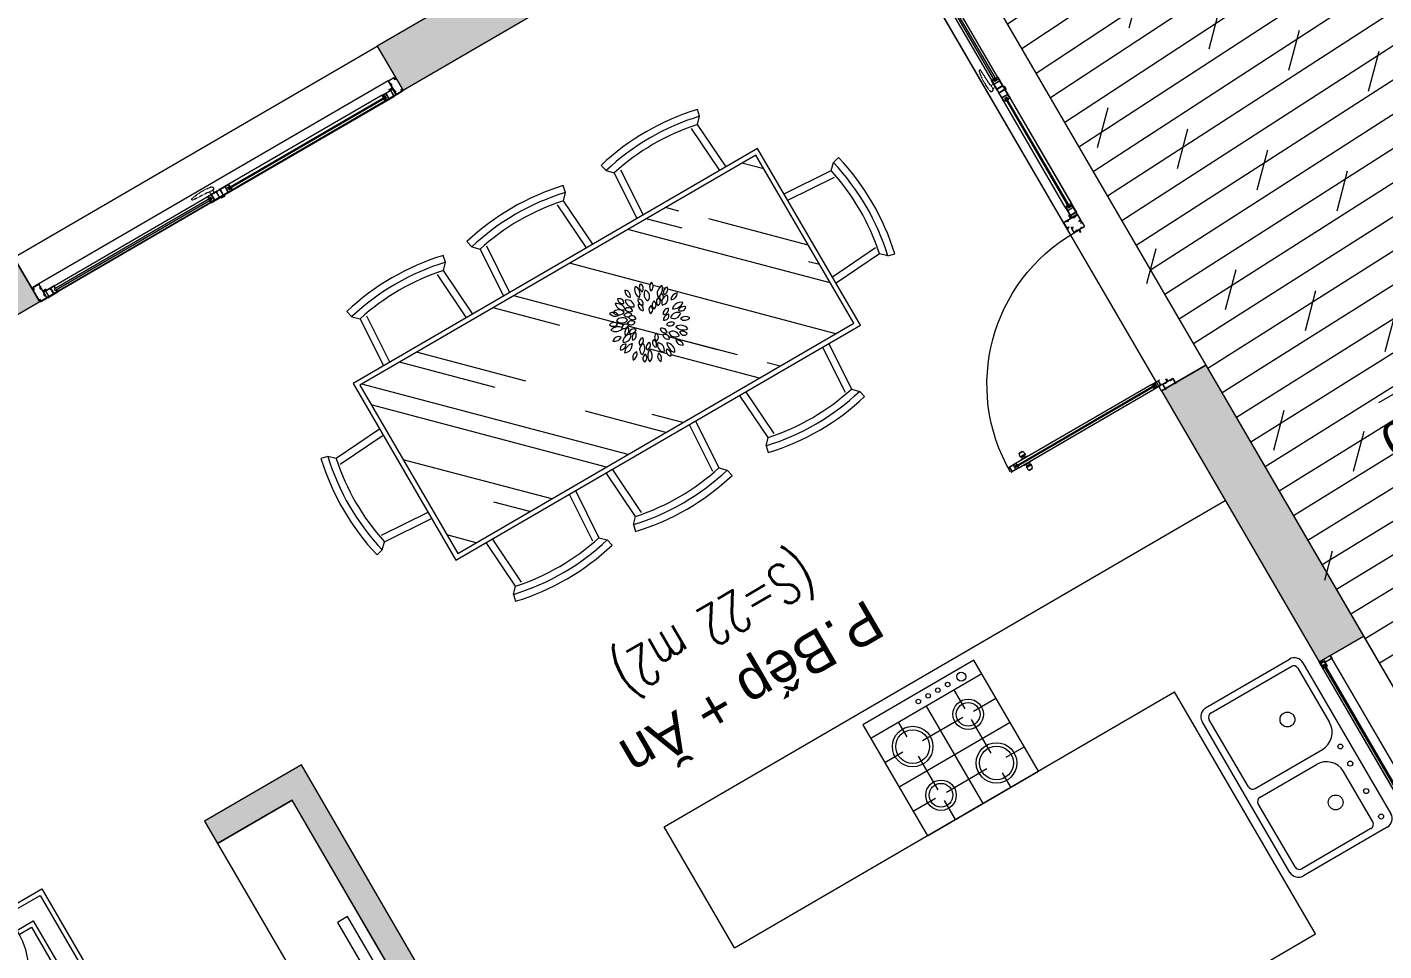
# Model space of a CAD drawing. Header units: millimetres. Extents: x 403824132 to 733479728, y 1974822364 to 2151530530.
# Drawn here: x 568631838 to 568637656, y 2063066270 to 2063070234 of the extents above; entities that cross this region are included whole.
import ezdxf
from ezdxf.enums import TextEntityAlignment as Align

# ---------------------------------------------------------------- set-up
doc = ezdxf.new("R2010")
doc.units = ezdxf.units.MM
doc.linetypes.add('HIDDEN', pattern=[0.75, 0.5, -0.25])
for name, color, linetype, lineweight in [('A-HATCH', 251, 'Continuous', 5), ('A-KY HIEU', 34, 'Continuous', 20), ('A-TEXT', 7, 'Continuous', 18), ('E- THAY', 9, 'Continuous', 20), ('E- Tuong', 4, 'Continuous', 13), ('E-NoiThat', 32, 'Continuous', 9), ('i_Hatch', 250, 'Continuous', 13), ('i_ThietBi', 32, 'Continuous', 13), ('LD-CUA', 146, 'Continuous', 13), ('LD-THAY', 9, 'Continuous', 13)]:
    doc.layers.add(name, color=color, linetype=linetype, lineweight=lineweight)
doc.styles.add('A1-arial', font='arial.ttf')
doc.styles.add('AA - Arial - Regular', font='arial.ttf', dxfattribs={"height": 250})
doc.styles.add('Dim roman', font='romans.shx', dxfattribs={"width": 0.7})

# ---------------------------------------------------------------- blocks, each defined once
blk = doc.blocks.new('cotxaytho')
at = {"layer": 'A-KY HIEU'}
h = blk.add_hatch(color=256, dxfattribs=at)
h.paths.add_polyline_path([(200, 188), (0, 188), (0, 0)])
h.paths.add_polyline_path([(0, 188), (-200, 188), (0, 0)])
for p, q in [((0, 312), (0, 0)), ((0, 312), (1100, 312)), ((-200, 188), (0, 0)), ((-200, 188), (200, 188)), ((0, 0), (200, 188)), ((-200, 0), (200, 0))]:
    blk.add_line(p, q, dxfattribs=at)
at = {"color": 6, "style": 'A1-arial'}
blk.add_attdef('-0.050', (35, 402), '', height=250, dxfattribs=at)
blk = doc.blocks.new('A$C67F81534')
at = {"color": 2, "linetype": 'Continuous'}
for p, q in [((505, 2254.3), (498, 2284.3)), ((968.5, 2254.3), (975.6, 2284.3)), ((505, 2254.3), (530.4, 2228.3)), ((530.4, 2228.3), (515.4, 2003.6)), ((943.2, 2228.3), (968.5, 2254.3)), ((958.2, 2003.6), (943.2, 2228.3)), ((308.3, 2003.6), (308.3, 0)), ((1183.8, 2003.6), (308.3, 2003.6)), ((1183.8, 0), (1183.8, 2003.6)), ((57.7, 1864.1), (27.6, 1871.1)), ((57.7, 1864.1), (83.7, 1838.7)), ((1434.4, 1864.1), (1408.5, 1838.7)), ((1434.4, 1864.1), (1464.5, 1871.1)), ((83.7, 1838.7), (308.3, 1853.7)), ((1408.5, 1838.7), (1183.8, 1853.7)), ((57.7, 1400.6), (27.6, 1393.5)), ((83.7, 1425.9), (57.7, 1400.6)), ((308.3, 1410.9), (83.7, 1425.9)), ((1183.8, 1410.9), (1408.5, 1425.9)), ((1408.5, 1425.9), (1434.4, 1400.6)), ((1434.4, 1400.6), (1464.5, 1393.5)), ((57.7, 1269.6), (27.6, 1276.6)), ((57.7, 1269.6), (83.7, 1244.3)), ((83.7, 1244.3), (308.3, 1259.2)), ((1408.5, 1244.3), (1183.8, 1259.2)), ((1434.4, 1269.6), (1408.5, 1244.3)), ((1434.4, 1269.6), (1464.5, 1276.6)), ((83.7, 831.4), (57.7, 806.1)), ((308.3, 816.4), (83.7, 831.4)), ((1183.8, 816.4), (1408.5, 831.4)), ((1408.5, 831.4), (1434.4, 806.1)), ((57.7, 806.1), (27.6, 799)), ((1434.4, 806.1), (1464.5, 799)), ((64.2, 608.8), (34.2, 615.8)), ((64.2, 608.8), (90.2, 583.5)), ((90.2, 583.5), (308.3, 598)), ((1401.9, 583.5), (1183.8, 598)), ((1427.9, 608.8), (1401.9, 583.5)), ((1427.9, 608.8), (1458, 615.8)), ((64.2, 145.3), (34.2, 138.2)), ((90.2, 170.6), (64.2, 145.3)), ((308.3, 156.1), (90.2, 170.6)), ((1183.8, 156.1), (1401.9, 170.6)), ((1401.9, 170.6), (1427.9, 145.3)), ((1427.9, 145.3), (1458, 138.2)), ((308.3, 0), (1183.8, 0)), ((530.4, -224.6), (515.4, 0)), ((958.2, 0), (943.2, -224.6)), ((505, -250.6), (530.4, -224.6)), ((943.2, -224.6), (968.5, -250.6)), ((505, -250.6), (498, -280.7)), ((968.5, -250.6), (975.6, -280.7))]:
    blk.add_line(p, q, dxfattribs=at)
at = {"color": 8, "linetype": 'Continuous'}
for p, q in [((561.2, 2226.2), (546.4, 2003.6)), ((328.9, 1983), (328.9, 20.6)), ((1163.2, 1983), (328.9, 1983)), ((1163.2, 20.6), (1163.2, 1983)), ((85.8, 1807.9), (308.3, 1822.7)), ((1406.4, 1807.9), (1183.8, 1822.7)), ((308.3, 1441.9), (85.8, 1456.7)), ((85.8, 1213.4), (308.3, 1228.3)), ((1406.4, 1213.4), (1183.8, 1228.3)), ((308.3, 847.4), (85.8, 862.2)), ((328.9, 20.6), (1163.2, 20.6)), ((561.2, -222.6), (546.4, 0))]:
    blk.add_line(p, q, dxfattribs=at)
at = {"color": 8}
for p, q in [((927.2, 2003.6), (912.4, 2226.2)), ((328.9, 1245.9), (1066.1, 1983)), ((328.9, 1890.8), (421.2, 1983)), ((328.9, 1517.4), (794.6, 1983)), ((328.9, 1138.4), (1163.2, 1972.7)), ((863.9, 1486.7), (1163.2, 1786)), ((328.9, 1624.9), (442.4, 1738.4)), ((821.5, 1359.4), (1163.2, 1701.2)), ((1183.8, 1441.9), (1406.4, 1456.7)), ((954.4, 1113.3), (1163.2, 1322.2)), ((818.5, 875.6), (1163.2, 1220.3)), ((818.5, 875.6), (1163.2, 1220.3)), ((328.9, 951.7), (581, 1203.8)), ((328.9, 866.9), (425.5, 963.4)), ((911.5, 691.4), (1163.2, 943.1)), ((618.3, 777.2), (671.5, 830.5)), ((716.9, 774), (805, 862.1)), ((716.9, 774), (805, 862.1)), ((1183.8, 847.4), (1406.4, 862.2)), ((328.9, 487.9), (605.3, 764.3)), ((695.7, 752.8), (714.3, 771.4)), ((695.7, 752.8), (714.3, 771.4)), ((462.2, 519.3), (676.9, 734)), ((524.5, 581.6), (676.9, 734)), ((529.2, 20.6), (1163.2, 654.6)), ((864.5, 644.4), (872.2, 652.1)), ((880.2, 660.1), (901.6, 681.5)), ((328.9, 108.8), (855.8, 635.7)), ((92.3, 552.6), (308.3, 567)), ((1050.6, 451.5), (1163.2, 564.1)), ((1399.9, 552.6), (1183.8, 567)), ((1121.3, 426), (1163.2, 468)), ((328.9, 386), (368.9, 426)), ((715.9, 20.6), (1027.9, 332.7)), ((308.3, 187), (92.3, 201.4)), ((1183.8, 187), (1399.9, 201.4)), ((1094.9, 20.6), (1163.2, 89)), ((619.7, 20.6), (654.6, 55.5)), ((927.2, 0), (912.4, -222.6))]:
    blk.add_line(p, q, dxfattribs=at)
at = {"color": 2, "linetype": 'Continuous'}
for centre, radius, start, end in [((736.8, 1266.1), 1045.8, 76.80048, 103.19952), ((736.8, 1266.1), 984, 77.89045, 102.10955), ((1045.8, 1632.3), 1045.8, 166.80048, 193.19952), ((1045.8, 1632.3), 1014.9, 166.80048, 193.19952), ((446.3, 1632.3), 1045.8, 346.80048, 13.19952), ((1045.8, 1632.3), 984, 167.89045, 192.10955), ((446.3, 1632.3), 984, 347.89045, 12.10955), ((1045.8, 1037.8), 1045.8, 166.80048, 193.19952), ((1045.8, 1037.8), 1014.9, 166.80048, 193.19952), ((1045.8, 1037.8), 984, 167.89045, 192.10955), ((446.3, 1037.8), 984, 347.89045, 12.10955), ((446.3, 1037.8), 1045.8, 346.80048, 13.19952), ((1052.4, 377), 1045.8, 166.80048, 193.19952), ((1052.4, 377), 1014.9, 166.80048, 193.19952), ((1052.4, 377), 984, 167.89045, 192.10955), ((439.8, 377), 984, 347.89045, 12.10955), ((439.8, 377), 1014.9, 346.80048, 13.19952), ((439.8, 377), 1045.8, 346.80048, 13.19952), ((736.8, 737.5), 984, 257.89045, 282.10955), ((736.8, 737.5), 1045.8, 256.80048, 283.19952)]:
    blk.add_arc(centre, radius, start, end, dxfattribs=at)
at = {"color": 8, "linetype": 'Continuous'}
for centre, start, end in [((736.8, 1266.1), 76.80048, 103.19952), ((446.3, 1632.3), 346.80048, 13.19952), ((446.3, 1037.8), 346.80048, 13.19952), ((736.8, 737.5), 256.80048, 283.19952)]:
    blk.add_arc(centre, 1014.9, start, end, dxfattribs=at)
at = {"color": 8}
for centre, radius, start, end in [((747, 917.8), 37.6, 156.03847, 244.43592), ((688.2, 896.2), 44.3, 343.98657, 56.48783), ((753.3, 929.5), 23.7, 148.79078, 240.76243), ((726.3, 922.4), 20.5, 318.64093, 70.91228), ((804.4, 929.1), 30.9, 137.03102, 215.07005), ((762.9, 932), 26.2, 308.1934, 43.90767), ((843.8, 900.6), 37.6, 116.03847, 204.43592), ((784.9, 921.8), 44.3, 303.98657, 16.48783), ((642.9, 859), 20.5, 358.64093, 110.91228), ((659, 881.8), 23.7, 188.79078, 280.76243), ((664.8, 889.8), 26.2, 348.1934, 83.90767), ((698.5, 914.3), 30.9, 177.03102, 255.07005), ((678.3, 844.7), 29.1, 358.57828, 107.9127), ((701.4, 875.7), 32.2, 185.83303, 280.65795), ((764.9, 871.1), 23.2, 171.2967, 266.12163), ((743.2, 853.7), 20.9, 344.04195, 93.37638), ((781.8, 897.6), 32.2, 145.83303, 240.65795), ((744.3, 888.8), 29.1, 318.57828, 67.9127), ((791.2, 856.4), 23.2, 131.2967, 226.12163), ((763.4, 857), 20.9, 304.04195, 53.37638), ((799.1, 887.8), 23.2, 171.2967, 266.12163), ((777.4, 870.4), 20.9, 344.04195, 93.37638), ((825.4, 873.1), 23.2, 131.2967, 226.12163), ((797.6, 873.7), 20.9, 304.04195, 53.37638), ((857.6, 862.7), 32.2, 105.83303, 200.65795), ((823.1, 880.1), 29.1, 278.57828, 27.9127), ((856.2, 905.5), 23.7, 108.79078, 200.76243), ((831, 917.4), 20.5, 278.64093, 30.91228), ((894.6, 858.1), 32.2, 105.83303, 200.65795), ((865.2, 901.2), 26.2, 268.1934, 3.90767), ((895.1, 872.4), 30.9, 97.03102, 175.07005), ((860.1, 875.5), 29.1, 278.57828, 27.9127), ((616.8, 794.5), 26.2, 28.1934, 123.90767), ((626.8, 834.8), 30.9, 217.03102, 295.07005), ((630.6, 814.3), 44.3, 23.98657, 96.48783), ((661.7, 868.7), 37.6, 196.03847, 284.43592), ((698.6, 839.8), 23.2, 171.2967, 266.12163), ((676.9, 822.4), 20.9, 344.04195, 93.37638), ((731.2, 855.6), 23.2, 171.2967, 266.12163), ((709.5, 838.3), 20.9, 344.04195, 93.37638), ((821.8, 838.4), 20.9, 104.04195, 213.37638), ((795.9, 848.5), 23.2, 291.2967, 26.12163), ((837.7, 818.4), 23.2, 91.2967, 186.12163), ((816.8, 836.8), 20.9, 264.04195, 13.37638), ((858.8, 833.8), 20.9, 104.04195, 213.37638), ((832.9, 843.9), 23.2, 291.2967, 26.12163), ((874.7, 813.8), 23.2, 91.2967, 186.12163), ((853.8, 832.1), 20.9, 264.04195, 13.37638), ((893.2, 787.3), 32.2, 65.83303, 160.65795), ((877.9, 822.8), 29.1, 238.57828, 347.9127), ((907, 825.2), 37.6, 76.03847, 164.43592), ((875.5, 879.3), 44.3, 263.98657, 336.48783), ((919.6, 821), 23.7, 68.79078, 160.76243), ((907.9, 846.3), 20.5, 238.64093, 350.91228), ((619.8, 756.8), 20.5, 38.64093, 150.91228), ((617.5, 784.6), 23.7, 228.79078, 320.76243), ((639.1, 714.7), 44.3, 63.98657, 136.48783), ((656.1, 768.6), 29.1, 38.57828, 147.9127), ((653.9, 807.2), 32.2, 225.83303, 320.65795), ((680.2, 789.2), 20.9, 24.04195, 133.37638), ((685.7, 816.5), 23.2, 211.2967, 306.12163), ((694.6, 767.9), 23.2, 11.2967, 106.12163), ((709, 791.6), 20.9, 184.04195, 293.37638), ((848.8, 759.4), 23.2, 51.2967, 146.12163), ((844.6, 786.9), 20.9, 224.04195, 333.37638), ((869.3, 748.7), 23.2, 51.2967, 146.12163), ((865.1, 776.2), 20.9, 224.04195, 333.37638), ((906.9, 726.8), 37.6, 36.03847, 124.43592), ((917.5, 788.5), 44.3, 223.98657, 296.48783), ((928.1, 770.6), 30.9, 57.03102, 135.07005), ((923.7, 811.9), 26.2, 228.1934, 323.90767), ((627.9, 776.3), 37.6, 236.03847, 324.43592), ((641.3, 690.6), 26.2, 68.1934, 163.90767), ((623, 727.9), 30.9, 257.03102, 335.07005), ((688, 696), 29.1, 78.57828, 187.9127), ((661.5, 724.1), 32.2, 265.83303, 0.65795), ((689.3, 732.8), 20.9, 64.04195, 173.37638), ((676, 757.2), 23.2, 251.2967, 346.12163), ((717.8, 729), 20.9, 64.04195, 173.37638), ((704.4, 753.4), 23.2, 251.2967, 346.12163), ((732.6, 695.5), 20.9, 104.04195, 213.37638), ((706.7, 705.6), 23.2, 291.2967, 26.12163), ((766.5, 705.8), 20.9, 144.04195, 253.37638), ((740.2, 696.9), 23.2, 331.2967, 66.12163), ((789.7, 694.7), 20.9, 144.04195, 253.37638), ((763.3, 685.8), 23.2, 331.2967, 66.12163), ((808.9, 729.3), 23.2, 11.2967, 106.12163), ((823.3, 753), 20.9, 184.04195, 293.37638), ((819.5, 707.1), 23.2, 11.2967, 106.12163), ((833.9, 730.8), 20.9, 184.04195, 293.37638), ((822, 684.9), 23.2, 11.2967, 106.12163), ((836.4, 708.7), 20.9, 184.04195, 293.37638), ((872, 706.7), 32.2, 25.83303, 120.65795), ((883.1, 743.7), 29.1, 198.57828, 307.9127), ((888, 671.4), 30.9, 17.03102, 95.07005), ((911.2, 705.9), 26.2, 188.1934, 283.90767), ((913.9, 715.5), 23.7, 28.79078, 120.76243), ((921.2, 742.4), 20.5, 198.64093, 310.91228), ((667.9, 663.6), 20.5, 78.64093, 190.91228), ((648.2, 683.5), 23.7, 268.79078, 0.76243), ((709.7, 643.7), 44.3, 103.98657, 176.48783), ((661.5, 683.8), 37.6, 276.03847, 4.43592), ((726.8, 626.7), 26.2, 108.1934, 203.90767), ((688.8, 643.6), 30.9, 297.03102, 15.07005), ((759.1, 660.9), 29.1, 118.57828, 227.9127), ((720.8, 665.4), 32.2, 305.83303, 40.65795), ((764.5, 623.2), 20.5, 118.64093, 230.91228), ((736.7, 625.7), 23.7, 308.79078, 40.76243), ((809.3, 634.8), 44.3, 143.98657, 216.48783), ((746.7, 634.5), 37.6, 316.03847, 44.43592), ((836.2, 679.7), 29.1, 158.57828, 267.9127), ((833.4, 632.7), 26.2, 148.1934, 243.90767), ((803.9, 658.6), 32.2, 345.83303, 80.65795), ((793.4, 621.2), 30.9, 337.03102, 55.07005), ((832.6, 662.7), 23.2, 11.2967, 106.12163), ((847, 686.5), 20.9, 184.04195, 293.37638), ((864.6, 654.3), 20.5, 158.64093, 270.91228), ((841.6, 638.3), 23.7, 348.79078, 80.76243), ((891.4, 692), 44.3, 183.98657, 256.48783), ((843.6, 651.5), 37.6, 356.03847, 84.43592)]:
    blk.add_arc(centre, radius, start, end, dxfattribs=at)
blk = doc.blocks.new('A$C395E768C')
at = {"layer": 'i_ThietBi'}
for p, q in [((-125, -65.8), (-125, 0)), ((0, -438.6), (0, 0)), ((125, -85.5), (125, 0)), ((-168.9, -109.6), (-250, -109.6)), ((-125, -304.8), (-125, -153.5)), ((100.9, -109.6), (-81.1, -109.6)), ((125, -285.1), (125, -133.8)), ((149.1, -109.6), (250, -109.6)), ((-250, -219.3), (250, -219.3)), ((-149.1, -328.9), (-250, -328.9)), ((-125, -353.1), (-125, -438.6)), ((-100.9, -328.9), (81.1, -328.9)), ((168.9, -328.9), (250, -328.9)), ((125, -372.8), (125, -438.6)), ((-250, -438.6), (250, -438.6))]:
    blk.add_line(p, q, dxfattribs=at)
blk.add_lwpolyline([(250, -500), (250, 0), (-250, 0), (-250, -500)], close=True, dxfattribs=at)
for centre, radius in [((-125, -109.6), 78.9), ((-125, -109.6), 65.8), ((125, -109.6), 59.2), ((125, -109.6), 46.1), ((125, -328.9), 78.9), ((125, -328.9), 65.8), ((-125, -328.9), 59.2), ((-125, -328.9), 46.1), ((-175.4, -469.3), 17.5), ((-114, -469.3), 8.77), ((-70.2, -469.3), 8.77), ((-26.3, -469.3), 8.77), ((17.5, -469.3), 8.77)]:
    blk.add_circle(centre, radius, dxfattribs=at)
blk = doc.blocks.new('DOUBLE-SINK1000')
for p, q in [((-449.2, 0), (449.2, 0)), ((-500, -549.2), (-500, -50.8)), ((-463.4875, -538.0875), (-463.4875, -61.9125)), ((-438.0875, -36.5125), (-115.0375, -36.5125)), ((500, -50.8), (500, -549.2)), ((-13.4375, -538.0875), (-13.4375, -138.1125)), ((438.0875, -101.6), (138.9625, -101.6)), ((463.4875, -127), (463.4875, -538.0875)), ((37.3625, -538.0875), (37.3625, -203.2)), ((449.2, -600), (-449.2, -600)), ((-38.8375, -563.4875), (-438.0875, -563.4875)), ((438.0875, -563.4875), (62.7625, -563.4875))]:
    blk.add_line(p, q)
at = {"color": 44}
for centre, radius in [((19.9, -50.8), 12.7), ((121.5, -50.8), 12.7), ((284.9, -50.8), 12.7), ((436.5, -50.8), 12.7), ((-236.875, -215.9), 38.1), ((256.325, -215.9), 38.1)]:
    blk.add_circle(centre, radius, dxfattribs=at)
for centre, radius, start, end in [((-449.2, -50.8), 50.8, 90, 180), ((449.2, -50.8), 50.8, 0, 90), ((-438.0875, -61.9125), 25.4, 90, 180), ((-115.0375, -138.1125), 101.6, 0, 90), ((138.9625, -203.2), 101.6, 90, 180), ((438.0875, -127), 25.4, 0, 90), ((-449.2, -549.2), 50.8, 180, 270), ((-438.0875, -538.0875), 25.4, 180, 270), ((-38.8375, -538.0875), 25.4, 270, 0), ((62.7625, -538.0875), 25.4, 180, 270), ((438.0875, -538.0875), 25.4, 270, 0), ((449.2, -549.2), 50.8, 270, 0)]:
    blk.add_arc(centre, radius, start, end)
blk = doc.blocks.new('kkkk')
h = blk.add_hatch(color=250)
edge = h.paths.add_edge_path()
edge.add_line((333058.8, 105336.6), (333060.3, 105336.6))
edge.add_line((333060.3, 105336.6), (333060.3, 105341.6))
edge.add_line((333060.3, 105341.6), (333061.8, 105341.6))
edge.add_line((333061.8, 105341.6), (333061.8, 105371.6))
edge.add_line((333061.8, 105371.6), (333027.5, 105371.6))
edge.add_line((333027.5, 105371.6), (333027.5, 105386.6))
edge.add_line((333027.5, 105386.6), (333022.2, 105386.6))
edge.add_line((333022.2, 105386.6), (333022.2, 105383.6))
edge.add_line((333022.2, 105383.6), (333023.7, 105383.6))
edge.add_line((333023.7, 105383.6), (333023.7, 105385.1))
edge.add_line((333023.7, 105385.1), (333026, 105385.1))
edge.add_line((333026, 105385.1), (333026, 105378.1))
edge.add_line((333026, 105378.1), (333023.7, 105378.1))
edge.add_line((333023.7, 105378.1), (333023.7, 105379.6))
edge.add_line((333023.7, 105379.6), (333022.2, 105379.6))
edge.add_line((333022.2, 105379.6), (333022.2, 105376.6))
edge.add_line((333022.2, 105376.6), (333026, 105376.6))
edge.add_line((333026, 105376.6), (333026, 105371.6))
edge.add_line((333026, 105371.6), (332991.8, 105371.6))
edge.add_line((332991.8, 105371.6), (332991.8, 105341.6))
edge.add_line((332991.8, 105341.6), (332993.3, 105341.6))
edge.add_line((332993.3, 105341.6), (332993.3, 105336.6))
edge.add_line((332993.3, 105336.6), (332994.8, 105336.6))
edge.add_line((332994.8, 105336.6), (332994.8, 105341.6))
edge.add_line((332994.8, 105341.6), (333002.3, 105341.6))
edge.add_line((333002.3, 105341.6), (333002.3, 105343.1))
edge.add_line((333002.3, 105343.1), (332993.3, 105343.1))
edge.add_line((332993.3, 105343.1), (332993.3, 105370.1))
edge.add_line((332993.3, 105370.1), (333006.9, 105370.1))
edge.add_arc((333010, 105367.6), 3.97, 141.52264, 210)
edge.add_line((333006.6, 105365.7), (333007.9, 105366.4))
edge.add_arc((333010, 105367.6), 2.47, -390, -150, ccw=False)
edge.add_line((333012.1, 105366.4), (333013.4, 105365.7))
edge.add_arc((333010, 105367.6), 3.97, -30, 38.47736)
edge.add_line((333013.1, 105370.1), (333040.4, 105370.1))
edge.add_arc((333043.5, 105367.6), 3.97, 141.52264, 210)
edge.add_line((333040.1, 105365.7), (333041.4, 105366.4))
edge.add_arc((333043.5, 105367.6), 2.47, -390, -150, ccw=False)
edge.add_line((333045.6, 105366.4), (333046.9, 105365.7))
edge.add_arc((333043.5, 105367.6), 3.97, -30, 38.47736)
edge.add_line((333046.6, 105370.1), (333060.3, 105370.1))
edge.add_line((333060.3, 105370.1), (333060.3, 105343.1))
edge.add_line((333060.3, 105343.1), (333051.3, 105343.1))
edge.add_line((333051.3, 105343.1), (333051.3, 105341.6))
edge.add_line((333051.3, 105341.6), (333058.8, 105341.6))
edge.add_line((333058.8, 105341.6), (333058.8, 105336.6))
blk.add_lwpolyline([(333026, 105378.1), (333026, 105385.1), (333023.7, 105385.1), (333023.7, 105383.6), (333022.2, 105383.6), (333022.2, 105386.6), (333027.5, 105386.6), (333027.5, 105371.6), (333061.8, 105371.6), (333061.8, 105341.6), (333060.3, 105341.6), (333060.3, 105336.6), (333058.8, 105336.6), (333058.8, 105341.6), (333051.3, 105341.6), (333051.3, 105343.1), (333060.3, 105343.1), (333060.3, 105370.1), (333046.6, 105370.1, -0.30801), (333046.9, 105365.7), (333045.6, 105366.4, 1.732051), (333041.4, 105366.4), (333040.1, 105365.7, -0.30801), (333040.4, 105370.1), (333013.1, 105370.1, -0.30801), (333013.4, 105365.7), (333012.1, 105366.4, 1.732051), (333007.9, 105366.4), (333006.6, 105365.7, -0.30801), (333006.9, 105370.1), (332993.3, 105370.1), (332993.3, 105343.1), (333002.3, 105343.1), (333002.3, 105341.6), (332994.8, 105341.6), (332994.8, 105336.6), (332993.3, 105336.6), (332993.3, 105341.6), (332991.8, 105341.6), (332991.8, 105371.6), (333026, 105371.6), (333026, 105376.6), (333022.2, 105376.6), (333022.2, 105379.6), (333023.7, 105379.6), (333023.7, 105378.1)], format="xyb", close=True)
blk = doc.blocks.new('ccccc')
h = blk.add_hatch(color=250)
h.paths.add_polyline_path([(333034.3, 105325.3), (333084.3, 105325.3), (333084.3, 105326.8), (333077.7, 105326.8), (333077.7, 105353.8), (333084.3, 105353.8), (333084.3, 105355.3), (333034.3, 105355.3), (333034.3, 105346.7), (333035.8, 105346.7), (333035.8, 105353.8), (333052.1, 105353.8), (333052.1, 105326.8), (333035.8, 105326.8), (333035.8, 105333.9), (333034.3, 105333.9)])
h.paths.add_polyline_path([(333053.6, 105326.8), (333053.6, 105353.8), (333076.2, 105353.8), (333076.2, 105326.8)], flags=16)
for p, q in [((333034.3, 105346.7), (333035.8, 105346.7)), ((333052.1, 105353.8), (333052.1, 105326.8)), ((333053.6, 105353.8), (333053.6, 105326.8)), ((333076.2, 105353.8), (333076.2, 105326.8)), ((333077.7, 105353.8), (333077.7, 105326.8)), ((333084.3, 105355.3), (333084.3, 105353.8)), ((333034.3, 105333.9), (333035.8, 105333.9)), ((333084.3, 105326.8), (333084.3, 105325.3))]:
    blk.add_line(p, q)
for points in [[(333084.3, 105355.3), (333034.3, 105355.3), (333034.3, 105346.7)], [(333052.1, 105353.8), (333035.8, 105353.8), (333035.8, 105346.7)], [(333076.2, 105353.8), (333053.6, 105353.8)], [(333084.3, 105353.8), (333077.7, 105353.8)], [(333034.3, 105333.9), (333034.3, 105325.3), (333084.3, 105325.3)], [(333035.8, 105333.9), (333035.8, 105326.8), (333052.1, 105326.8)], [(333053.6, 105326.8), (333076.2, 105326.8)], [(333077.7, 105326.8), (333084.3, 105326.8)]]:
    blk.add_lwpolyline(points)
blk = doc.blocks.new('dasdsd')
at = {"linetype": 'HIDDEN', "ltscale": 0.05}
for p, q in [((-9.6, -15.9), (-9.6, 0)), ((9.6, 0), (-9.6, 0)), ((9.6, -15.9), (9.6, 0)), ((-16.3, -18.9), (-107.9, -23.1)), ((-10.5, -16.1), (-15.5, -18.7)), ((9.6, -15.9), (-9.6, -15.9))]:
    blk.add_line(p, q, dxfattribs=at)
for centre, radius, start, end in [((-106.3, -28.1), 5.22, 108.24331, 251.75669), ((-41, 286.6), 326.6, 258.17519, 278.89962), ((-16.3, -17), 1.95, 270, 297.19267), ((-9.6, -17.9), 1.95, 90, 117.19267), ((9.6, -26), 10.1, 270, 90)]:
    blk.add_arc(centre, radius, start, end, dxfattribs=at)
blk = doc.blocks.new('fffsf')
h = blk.add_hatch(color=250)
h.paths.add_polyline_path([(333183.8, 105395.8), (333133.8, 105395.8), (333133.8, 105394.3), (333140.5, 105394.3), (333140.5, 105367.3), (333133.8, 105367.3), (333133.8, 105364.3), (333118.8, 105364.3), (333118.8, 105361.3), (333135.3, 105361.3), (333135.3, 105365.8), (333183.8, 105365.8), (333183.8, 105374.4), (333182.3, 105374.4), (333182.3, 105367.3), (333166, 105367.3), (333166, 105394.3), (333182.3, 105394.3), (333182.3, 105387.2), (333183.8, 105387.2)])
h.paths.add_polyline_path([(333164.5, 105394.3), (333164.5, 105367.3), (333142, 105367.3), (333142, 105394.3)], flags=16)
for p, q in [((333133.8, 105395.8), (333133.8, 105394.3)), ((333140.5, 105394.3), (333140.5, 105367.3)), ((333142, 105394.3), (333142, 105367.3)), ((333164.5, 105394.3), (333164.5, 105367.3)), ((333166, 105394.3), (333166, 105367.3)), ((333183.8, 105387.2), (333182.3, 105387.2)), ((333183.8, 105374.4), (333182.3, 105374.4))]:
    blk.add_line(p, q)
for points in [[(333183.8, 105374.4), (333183.8, 105365.8), (333135.3, 105365.8), (333135.3, 105361.3), (333118.8, 105361.3)], [(333133.8, 105367.3), (333133.8, 105364.3), (333118.8, 105364.3), (333118.8, 105361.3)], [(333133.8, 105395.8), (333183.8, 105395.8), (333183.8, 105387.2)], [(333133.8, 105394.3), (333140.5, 105394.3)], [(333140.5, 105367.3), (333133.8, 105367.3)], [(333142, 105394.3), (333164.5, 105394.3)], [(333164.5, 105367.3), (333142, 105367.3)], [(333166, 105394.3), (333182.3, 105394.3), (333182.3, 105387.2)], [(333182.3, 105374.4), (333182.3, 105367.3), (333166, 105367.3)]]:
    blk.add_lwpolyline(points)
blk = doc.blocks.new('*U225')
for points in [[(88.4, 82.2), (88.4, 80.6), (77.2, 80.6), (77.2, 69.4), (88.4, 69.4), (88.4, 67.8, 0.240391), (91.1, 72), (80.2, 72), (80.2, 78), (91.1, 78, 0.240391)], [(847.1, 82.2), (847.1, 80.6), (858.3, 80.6), (858.3, 69.4), (847.1, 69.4), (847.1, 67.8, -0.240391), (844.4, 72), (855.3, 72), (855.3, 78), (844.4, 78, -0.240391)], [(952.9, 82.2), (952.9, 80.6), (941.7, 80.6), (941.7, 69.4), (952.9, 69.4), (952.9, 67.8, 0.240391), (955.6, 72), (944.7, 72), (944.7, 78), (955.6, 78, 0.240391)]]:
    blk.add_hatch(color=250).paths.add_polyline_path(points)
for p, q in [((897.5, 90), (44.5, 90)), ((897.5, 90), (88, 90)), ((88, 60), (897.5, 60)), ((902.5, 90), (1712, 90)), ((1712, 60), (902.5, 60)), ((35, 20), (1765, 20))]:
    blk.add_line(p, q)
for points in [[(88.4, 82.2), (88.4, 80.6), (77.2, 80.6), (77.2, 69.4), (88.4, 69.4), (88.4, 67.8, 0.240391), (91.1, 72), (80.2, 72), (80.2, 78), (91.1, 78, 0.240391)], [(847.1, 82.2), (847.1, 80.6), (858.3, 80.6), (858.3, 69.4), (847.1, 69.4), (847.1, 67.8, -0.240391), (844.4, 72), (855.3, 72), (855.3, 78), (844.4, 78, -0.240391)], [(952.9, 82.2), (952.9, 80.6), (941.7, 80.6), (941.7, 69.4), (952.9, 69.4), (952.9, 67.8, 0.240391), (955.6, 72), (944.7, 72), (944.7, 78), (955.6, 78, 0.240391)]]:
    blk.add_lwpolyline(points, format="xyb", close=True)
for points in [[(855.3, 72), (80.2, 72), (80.2, 78), (855.3, 78)], [(944.7, 72), (1719.8, 72), (1719.8, 78), (944.7, 78)]]:
    blk.add_lwpolyline(points, close=True)
at = {"rotation": 270}
blk.add_blockref('kkkk', (-105336.6, 333081.8), dxfattribs=at)
at = {"xscale": -1}
for name, p, rotation in [('ccccc', (333122.3, -105265.3), 359.9999999999902), ('fffsf', (-332231.3, 105455.8), 180.0000000001608), ('kkkk', (107136.6, 333081.8), 90)]:
    blk.add_blockref(name, p, dxfattribs=dict(at, rotation=rotation))
for p in [(-332186.8, -105265.3), (-331322.3, -105265.3)]:
    blk.add_blockref('ccccc', p)
at = {"xscale": -0.8000000000000002, "yscale": 0.8, "zscale": 0.8}
blk.add_blockref('dasdsd', (927.5, 60), dxfattribs=at)
blk = doc.blocks.new('*U184')
for points in [[(88.4, 82.2), (88.4, 80.6), (77.2, 80.6), (77.2, 69.4), (88.4, 69.4), (88.4, 67.8, 0.240391), (91.1, 72), (80.2, 72), (80.2, 78), (91.1, 78, 0.240391)], [(610.2, 82.2), (610.2, 80.6), (621.4, 80.6), (621.4, 69.4), (610.2, 69.4), (610.2, 67.8, -0.240391), (607.4, 72), (618.4, 72), (618.4, 78), (607.4, 78, -0.240391)], [(716, 82.2), (716, 80.6), (704.8, 80.6), (704.8, 69.4), (716, 69.4), (716, 67.8, 0.240391), (718.7, 72), (707.8, 72), (707.8, 78), (718.7, 78, 0.240391)]]:
    blk.add_hatch(color=250).paths.add_polyline_path(points)
for p, q in [((660.6, 90), (44.5, 90)), ((660.6, 90), (88, 90)), ((88, 60), (660.6, 60)), ((665.6, 90), (1238.2, 90)), ((1238.2, 60), (665.6, 60)), ((35, 20), (1291.2, 20))]:
    blk.add_line(p, q)
for points in [[(88.4, 82.2), (88.4, 80.6), (77.2, 80.6), (77.2, 69.4), (88.4, 69.4), (88.4, 67.8, 0.240391), (91.1, 72), (80.2, 72), (80.2, 78), (91.1, 78, 0.240391)], [(610.2, 82.2), (610.2, 80.6), (621.4, 80.6), (621.4, 69.4), (610.2, 69.4), (610.2, 67.8, -0.240391), (607.4, 72), (618.4, 72), (618.4, 78), (607.4, 78, -0.240391)], [(716, 82.2), (716, 80.6), (704.8, 80.6), (704.8, 69.4), (716, 69.4), (716, 67.8, 0.240391), (718.7, 72), (707.8, 72), (707.8, 78), (718.7, 78, 0.240391)]]:
    blk.add_lwpolyline(points, format="xyb", close=True)
for points in [[(618.4, 72), (80.2, 72), (80.2, 78), (618.4, 78)], [(707.8, 72), (1246, 72), (1246, 78), (707.8, 78)]]:
    blk.add_lwpolyline(points, close=True)
at = {"rotation": 270}
blk.add_blockref('kkkk', (-105336.6, 333081.8), dxfattribs=at)
at = {"xscale": -1}
for name, p, rotation in [('ccccc', (333122.3, -105265.3), 359.9999999999902), ('fffsf', (-332468.2, 105455.8), 180.0000000001608), ('kkkk', (106662.8, 333081.8), 90)]:
    blk.add_blockref(name, p, dxfattribs=dict(at, rotation=rotation))
for p in [(-332423.7, -105265.3), (-331796.1, -105265.3)]:
    blk.add_blockref('ccccc', p)
at = {"xscale": -0.8000000000000002, "yscale": 0.8, "zscale": 0.8}
blk.add_blockref('dasdsd', (690.6, 60), dxfattribs=at)
blk = doc.blocks.new('khoatron')
for p, q in [((0, 0), (0, -5)), ((50, 0), (50, -5)), ((50, -5), (0, -5)), ((5, -26), (45, -26)), ((10.7, -49.9), (39.3, -49.9)), ((13, -18), (37, -18)), ((15, -5), (15, -18)), ((15.4, -53), (34.6, -53)), ((35, -5), (35, -18))]:
    blk.add_line(p, q)
for centre, radius, start, end in [((13, -26), 8, 90, 181.22648), ((61.7, -25), 56.7, 181.22648, 206.07117), ((15.4, -48), 5, 202.11754, 270), ((34.6, -48), 5, 270, 337.88246), ((37, -26), 8, 358.77352, 90), ((-11.7, -25), 56.7, 333.92883, 358.77352)]:
    blk.add_arc(centre, radius, start, end)
blk = doc.blocks.new('*U254')
for points in [[(42.8, -33.4), (44.4, -33.4), (44.4, -22.2), (55.6, -22.2), (55.6, -33.4), (57.2, -33.4, -0.240391), (53, -36.1), (53, -25.2), (47, -25.2), (47, -36.1, -0.240391)], [(42.8, -928.3), (44.4, -928.3), (44.4, -939.5), (55.6, -939.5), (55.6, -928.3), (57.2, -928.3, 0.240391), (53, -925.5), (53, -936.5), (47, -936.5), (47, -925.5, 0.240391)]]:
    blk.add_hatch(color=250).paths.add_polyline_path(points)
for p, q in [((35, -928.7), (35, 10.5)), ((35, -921.7), (35, -33)), ((65, -33), (65, -928.7))]:
    blk.add_line(p, q)
for points in [[(42.8, -33.4), (44.4, -33.4), (44.4, -22.2), (55.6, -22.2), (55.6, -33.4), (57.2, -33.4, -0.240391), (53, -36.1), (53, -25.2), (47, -25.2), (47, -36.1, -0.240391)], [(42.8, -928.3), (44.4, -928.3), (44.4, -939.5), (55.6, -939.5), (55.6, -928.3), (57.2, -928.3, 0.240391), (53, -925.5), (53, -936.5), (47, -936.5), (47, -925.5, 0.240391)]]:
    blk.add_lwpolyline(points, format="xyb", close=True)
blk.add_lwpolyline([(53, -936.5), (53, -25.2), (47, -25.2), (47, -936.5)], close=True)
blk.add_arc((35, 20), 1001.7, 270.10392, 0)
at = {"xscale": -1}
for name, p, rotation in [('kkkk', (-105336.6, -332971.8), 270), ('ccccc', (105390.3, 332105.6), 89.99999999993629)]:
    blk.add_blockref(name, p, dxfattribs=dict(at, rotation=rotation))
for name, p, rotation in [('kkkk', (106408.3, -332971.8), 90), ('ccccc', (105390.3, -333067.3), 89.99999999993624)]:
    blk.add_blockref(name, p, dxfattribs=dict(rotation=rotation))
at = {"yscale": 0.8, "zscale": 0.8}
for p, xscale, rotation in [((35, -893.7), -0.8, 269.9999999999363), ((65, -893.7), 0.8, 89.99999999993624)]:
    blk.add_blockref('khoatron', p, dxfattribs=dict(at, xscale=xscale, rotation=rotation))
blk = doc.blocks.new('sooffa')
at = {"layer": 'E-NoiThat'}
for p, q in [((6872182.9, 57655.1), (6872182.9, 60655.1)), ((6872202.9, 57675.1), (6872202.9, 60635.1)), ((6872282.9, 57755.1), (6872282.9, 60555.1)), ((6872302.9, 57775.1), (6872302.9, 60535.1)), ((6872364.4, 57775.1), (6872302.9, 57775.1)), ((6872364.4, 57755.1), (6872282.9, 57755.1)), ((6872383.5, 57655.1), (6872182.9, 57655.1)), ((6872377, 57675.1), (6872202.9, 57675.1))]:
    blk.add_line(p, q, dxfattribs=at)
blk.add_lwpolyline([(6873053.8, 57731.1), (6873072.8, 57714.9), (6872936.8, 57554.9, -1), (6872441.6, 57975.8), (6872577.6, 58135.8), (6872596.6, 58119.7), (6872629, 58157.7, -0.414214), (6872671.3, 58161.2), (6873082.8, 57811.4, -0.414214), (6873086.2, 57769.2)], format="xyb", close=True, dxfattribs=at)
blk = doc.blocks.new('SFFSF')
h = blk.add_hatch(color=250)
h.paths.add_polyline_path([(339646.8, 104917.2), (339646.8, 104891.8), (339678.5, 104891.8), (339678.5, 104898.5), (339675.3, 104898.5, 1), (339675.3, 104897.3), (339677.3, 104897.3), (339677.3, 104893), (339663.4, 104893), (339663.4, 104916), (339677.3, 104916), (339677.3, 104911.7), (339675.3, 104911.7, 1), (339675.3, 104910.5), (339678.5, 104910.5), (339678.5, 104917.2)])
h.paths.add_polyline_path([(339648, 104916), (339662.2, 104916), (339662.2, 104893), (339648, 104893)], flags=16)
blk.add_lwpolyline([(339663.4, 104893), (339663.4, 104916), (339677.3, 104916), (339677.3, 104911.7), (339675.3, 104911.7, 1), (339675.3, 104910.5), (339678.5, 104910.5), (339678.5, 104917.2), (339646.8, 104917.2), (339646.8, 104891.8), (339678.5, 104891.8), (339678.5, 104898.5), (339675.3, 104898.5, 1), (339675.3, 104897.3), (339677.3, 104897.3), (339677.3, 104893)], format="xyb", close=True)
blk.add_lwpolyline([(339662.2, 104893), (339662.2, 104916), (339648, 104916), (339648, 104893)], close=True)
blk = doc.blocks.new('DDDDA')
blk.add_hatch(color=250).paths.add_polyline_path([(339343.8, 104970.9), (339343.8, 104969.3), (339332.6, 104969.3), (339332.6, 104958.1), (339343.8, 104958.1), (339343.8, 104956.6, 0.240391), (339346.5, 104960.7), (339335.6, 104960.7), (339335.6, 104966.7), (339346.5, 104966.7, 0.240391)])
blk.add_lwpolyline([(339343.8, 104970.9), (339343.8, 104969.3), (339332.6, 104969.3), (339332.6, 104958.1), (339343.8, 104958.1), (339343.8, 104956.6, 0.240391), (339346.5, 104960.7), (339335.6, 104960.7), (339335.6, 104966.7), (339346.5, 104966.7, 0.240391)], format="xyb", close=True)
blk = doc.blocks.new('*U234')
for points in [[(22.1, 21.5), (0, 21.5), (0, 27.7), (1.2, 27.7), (1.2, 22.7), (17.8, 22.7), (17.8, 63.1), (8.9, 63.1), (8.9, 71.6), (5.1, 74.3), (5.1, 83.1), (8.9, 85.8), (8.9, 93.1), (1.2, 93.1), (1.2, 89.3), (0, 89.3), (0, 94.3), (10.1, 94.3), (10.1, 93.1), (10.1, 91.1), (10.1, 82.5), (8.9, 82.5), (8.9, 84.3), (6.3, 82.5), (6.3, 74.9), (8.9, 73.1), (8.9, 74.9), (10.1, 74.9), (10.1, 64.3), (19, 64.3), (19, 22.7), (22.1, 22.7)], [(1044.6, 21.5), (1066.7, 21.5), (1066.7, 27.7), (1065.5, 27.7), (1065.5, 22.7), (1048.9, 22.7), (1048.9, 63.1), (1057.8, 63.1), (1057.8, 71.6), (1061.6, 74.3), (1061.6, 83.1), (1057.8, 85.8), (1057.8, 93.1), (1065.5, 93.1), (1065.5, 89.3), (1066.7, 89.3), (1066.7, 94.3), (1056.6, 94.3), (1056.6, 93.1), (1056.6, 91.1), (1056.6, 82.5), (1057.8, 82.5), (1057.8, 84.3), (1060.4, 82.5), (1060.4, 74.9), (1057.8, 73.1), (1057.8, 74.9), (1056.6, 74.9), (1056.6, 64.3), (1047.7, 64.3), (1047.7, 22.7), (1044.6, 22.7)]]:
    blk.add_hatch(color=250).paths.add_polyline_path(points)
for p, q in [((10.1, 94.3), (1056.6, 94.3)), ((22.1, 21.5), (1044.6, 21.5))]:
    blk.add_line(p, q)
for points in [[(8.9, 93.1), (8.9, 85.8), (5.1, 83.1), (5.1, 74.3), (8.9, 71.6), (8.9, 63.1), (17.8, 63.1), (17.8, 22.7), (1.2, 22.7), (1.2, 27.7), (0, 27.7), (0, 21.5), (22.1, 21.5), (22.1, 22.7), (19, 22.7), (19, 64.3), (10.1, 64.3), (10.1, 74.9), (8.9, 74.9), (8.9, 73.1), (6.3, 74.9), (6.3, 82.5), (8.9, 84.3), (8.9, 82.5), (10.1, 82.5), (10.1, 93.1), (10.1, 93.1), (10.1, 94.3), (0, 94.3), (0, 89.3), (1.2, 89.3), (1.2, 93.1), (8.9, 93.1)], [(1057.8, 93.1), (1057.8, 85.8), (1061.6, 83.1), (1061.6, 74.3), (1057.8, 71.6), (1057.8, 63.1), (1048.9, 63.1), (1048.9, 22.7), (1065.5, 22.7), (1065.5, 27.7), (1066.7, 27.7), (1066.7, 21.5), (1044.6, 21.5), (1044.6, 22.7), (1047.7, 22.7), (1047.7, 64.3), (1056.6, 64.3), (1056.6, 74.9), (1057.8, 74.9), (1057.8, 73.1), (1060.4, 74.9), (1060.4, 82.5), (1057.8, 84.3), (1057.8, 82.5), (1056.6, 82.5), (1056.6, 93.1), (1056.6, 93.1), (1056.6, 94.3), (1066.7, 94.3), (1066.7, 89.3), (1065.5, 89.3), (1065.5, 93.1), (1057.8, 93.1)]]:
    blk.add_lwpolyline(points)
blk.add_lwpolyline([(1030.7, 75.7), (36, 75.7), (36, 81.7), (1030.7, 81.7)], close=True)
at = {"xscale": -1, "rotation": 180}
blk.add_blockref('SFFSF', (-339634.7, 104983.2), dxfattribs=at)
blk.add_blockref('DDDDA', (-339299.6, -104885))
at = {"xscale": -1}
blk.add_blockref('DDDDA', (340366.2, -104885), dxfattribs=at)
at = {"rotation": 180}
blk.add_blockref('SFFSF', (340701.3, 104983.2), dxfattribs=at)
blk = doc.blocks.new('TANG 1 BT3')
at = {"layer": 'A-HATCH'}
h = blk.add_hatch(color=256, dxfattribs=at)
h.dxf.hatch_style = 1
h.paths.add_polyline_path([(7080585, 935785.8), (7080365, 935785.8), (7080365, 934096.1), (7080365, 934096.1), (7080585, 934096.1)])
h.paths.add_polyline_path([(7080365, 945515.8), (7076585.1, 945515.8), (7076585.1, 945515.8), (7076585.1, 945295.8), (7080365, 945295.8)])
h.paths.add_polyline_path([(7076585.1, 945515.8), (7073665.1, 945515.8), (7073665.1, 945295.8), (7073975.1, 945295.8), (7073975.1, 945004.8), (7074085.1, 945004.8), (7074085.1, 945295.8), (7076585.1, 945295.8)])
h.paths.add_polyline_path([(7072465.1, 945515.8), (7072085.1, 945515.8), (7072085.1, 945295.8), (7072465.1, 945295.8)])
h.paths.add_polyline_path([(7072085.1, 945295.8), (7071975.1, 945295.8), (7071865.1, 945295.8), (7071865.1, 941915.9), (7072085.1, 941915.9), (7072085.1, 942949.8), (7072235.1, 942949.8), (7072235.1, 941805.9), (7072085.1, 941805.9), (7072085.1, 941695.9), (7073065.1, 941695.9), (7073065.1, 941805.9), (7072290.1, 941805.9), (7072290.1, 943004.8), (7072085.1, 943004.8), (7072085.1, 944094.8), (7073975.1, 944094.8), (7073975.1, 941805.9), (7073865.1, 941805.9), (7073865.1, 941695.9), (7074185.1, 941695.9), (7074185.1, 941805.9), (7074085.1, 941805.9), (7074085.1, 944304.8), (7073975.1, 944304.8), (7073975.1, 944204.8), (7072085.1, 944204.8)])
h.paths.add_polyline_path([(7072085.1, 941695.9), (7071865.1, 941695.9), (7071865.1, 940680.9), (7072085.1, 940680.9)])
h.paths.add_polyline_path([(7076365.1, 941805.9), (7075085.1, 941805.9), (7075085.1, 941695.9), (7076365.1, 941695.9)])
h.paths.add_polyline_path([(7080585, 942345.8), (7080365, 942345.8), (7080365, 941915.9), (7080475, 941915.9), (7080585, 941915.9)])
h.paths.add_polyline_path([(7080805, 942115.8), (7080585, 942115.8), (7080585, 941915.9), (7080585, 941695.9), (7080242.6, 941695.9), (7080242.6, 941475.8), (7080804.9, 941475.8)])
h.paths.add_polyline_path([(7080585, 945295.8), (7080585, 945295.8), (7080365, 945295.8), (7080365, 944845.8), (7080585, 944845.8)])
h.paths.add_polyline_path([(7080585, 937895.8), (7078785, 937895.8), (7078785, 938595.8), (7078565, 938595.8), (7078565, 937895.8), (7078055.1, 937895.8), (7078055.1, 937675.8), (7080365, 937675.8), (7080365, 937185.8), (7080585, 937185.8)])
h.paths.add_polyline_path([(7080805.5, 938115.8), (7080242.5, 938115.8), (7080242.5, 937895.8), (7080585, 937895.8), (7080585, 937895.8), (7080585, 937675.8), (7080585, 937475.8), (7080805.5, 937475.8)])
h.paths.add_polyline_path([(7076365.1, 937895.8), (7075965.1, 937895.8), (7075965.1, 937785.8), (7076075.1, 937785.8), (7076075.1, 934375.7), (7076555.1, 934375.7), (7076555.1, 934485.7), (7076185.1, 934485.7), (7076185.1, 937675.8), (7076365.1, 937675.8)])
h.paths.add_polyline_path([(7075065.1, 937895.8), (7072085.1, 937895.8), (7072085.1, 937895.8), (7072085.1, 937785.8), (7075065.1, 937785.8)])
h.paths.add_polyline_path([(7072290.1, 937785.8), (7072235.1, 937785.8), (7072235.1, 937240.8), (7072085.1, 937240.8), (7072085.1, 937185.8), (7072290.1, 937185.8)])
h.paths.add_polyline_path([(7072085.1, 937675.8), (7072085.1, 937675.8), (7071865.1, 937675.8), (7071865.1, 936985.8), (7072085.1, 936985.8)])
h.paths.add_polyline_path([(7072085.1, 938910.8), (7071865.1, 938910.8), (7071865.1, 937895.8), (7071975.1, 937895.8), (7072085.1, 937895.8)])
h.paths.add_polyline_path([(7072085.1, 936185.8), (7071865.1, 936185.8), (7071865.1, 934842.7), (7072085.1, 934842.7)])
h.paths.add_polyline_path([(7072085.1, 932721.5), (7071865.1, 932721.5), (7071865.1, 932096.5), (7072085.1, 932096.5)])
h.paths.add_polyline_path([(7074245.3, 932096.5), (7072085.1, 932096.5), (7072085.1, 931876.5), (7074245.3, 931876.5)])
h.paths.add_polyline_path([(7073958.8, 931876.5), (7073848.8, 931876.5), (7073848.8, 931766.5), (7073468.8, 931766.5), (7073468.8, 931876.5), (7073358.8, 931876.5), (7073358.8, 931656.5), (7073958.8, 931656.5)])
h.paths.add_polyline_path([(7076933.8, 931876.5), (7076823.8, 931876.5), (7076823.8, 931766.5), (7076443.8, 931766.5), (7076443.8, 931876.5), (7076333.8, 931876.5), (7076333.8, 931656.5), (7076933.8, 931656.5)])
h.paths.add_polyline_path([(7078065.3, 932096.5), (7076585.1, 932096.5), (7076585.1, 931876.5), (7078065.3, 931876.5)])
h.paths.add_polyline_path([(7076365.1, 932096.5), (7076045.3, 932096.5), (7076045.3, 931876.5), (7076365.1, 931876.5)])
h.paths.add_polyline_path([(7078831.4, 932351.4), (7078687.1, 932517.4), (7078203, 932096.5), (7078285.3, 932096.5), (7078285.3, 931876.5)])
h.paths.add_polyline_path([(7080585, 933876.1), (7080365, 933876.1), (7080365, 933976.4), (7079894.5, 933567.2), (7080038.8, 933401.2)])
h.paths.add_polyline_path([(7080365, 941695.9), (7080365, 941915.9), (7080365, 941915.9), (7076585.1, 941915.9), (7076585.1, 941915.9), (7076585.1, 941695.9), (7078565, 941695.9), (7078565, 940995.8), (7078785, 940995.8), (7078785, 941695.9), (7080365, 941695.9)])
at = {"layer": 'E- THAY'}
for points in [[(7071865.1, 936985.8), (7072085.1, 936985.8), (7072085.1, 936185.8), (7071865.1, 936185.8)], [(7071865.1, 934842.7), (7072085.1, 934842.7), (7072085.1, 932721.5), (7071865.1, 932721.5)], [(7074245.3, 932096.5), (7076045.3, 932096.5), (7076045.3, 931876.5), (7074245.3, 931876.5)]]:
    blk.add_lwpolyline(points, close=True, dxfattribs=at)
at = {"layer": 'E- Tuong'}
for p, q in [((7076075.1, 937785.8), (7076075.1, 934375.7)), ((7076185.1, 937675.8), (7076185.1, 934485.7)), ((7072085.1, 936185.8), (7071865.1, 936185.8)), ((7071865.1, 934842.7), (7071865.1, 936185.8)), ((7072085.1, 934842.7), (7072085.1, 936185.8)), ((7072085.1, 934842.7), (7071865.1, 934842.7)), ((7076555.1, 934485.7), (7076185.1, 934485.7)), ((7076555.1, 934375.7), (7076555.1, 934485.7)), ((7076075.1, 934375.7), (7076555.1, 934375.7)), ((7072085.1, 932096.5), (7074245.3, 932096.5)), ((7074245.3, 931876.5), (7074245.3, 932096.5)), ((7076045.3, 931876.5), (7076045.3, 932096.5)), ((7076045.3, 932096.5), (7078078.3, 932096.5)), ((7072085.1, 931876.5), (7074245.3, 931876.5))]:
    blk.add_line(p, q, dxfattribs=at)
at = {"layer": 'E-NoiThat'}
for p, q in [((7072685.1, 937185.8), (7072685.1, 935985.8)), ((7073945.2, 937185.8), (7072685.1, 937185.8)), ((7074865.1, 935985.8), (7072685.1, 935985.8)), ((7074865.1, 935985.8), (7074865.1, 935385.8)), ((7074865.1, 935385.8), (7072085.1, 935385.8))]:
    blk.add_line(p, q, dxfattribs=at)
for points in [[(7076555.1, 937675.8), (7076185.1, 937675.8), (7076185.1, 934485.7), (7076555.1, 934485.7)], [(7076281.2, 935036.2), (7076281.2, 936465.2), (7076230.2, 936465.2), (7076230.2, 935036.2)]]:
    blk.add_lwpolyline(points, close=True, dxfattribs=at)
at = {"rotation": 270}
blk.add_blockref('A$C67F81534', (7073058, 934258.4), dxfattribs=at)
at = {"layer": 'E- Tuong'}
blk.add_blockref('sooffa', (205120.7, 876620.6), dxfattribs=at)
at = {"layer": 'i_ThietBi', "ltscale": 0.5}
for name, p, xscale, yscale, zscale, rotation in [('DOUBLE-SINK1000', (7072147.1, 936528.3), 0.8333333333333344, 0.8333333333333344, 0.8333333333333344, 90), ('A$C395E768C', (7073635.1, 935985.8), 1.1, 1.1, 1.1, 359.9999999928853)]:
    blk.add_blockref(name, p, dxfattribs=dict(at, xscale=xscale, yscale=yscale, zscale=zscale, rotation=rotation))
at = {"layer": 'LD-CUA', "yscale": 0.7500000000001075}
for name, p, xscale, zscale, rotation in [('*U234', (7072014.4, 936985.8), 0.7500000000001075, 0.7500000000001075, 270), ('*U254', (7072082.6, 934846.4), -0.7500000000001075, 0.7500000000001072, 90)]:
    blk.add_blockref(name, p, dxfattribs=dict(at, xscale=xscale, zscale=zscale, rotation=rotation))
at = {"layer": 'LD-CUA', "xscale": -1, "rotation": 90}
blk.add_blockref('*U184', (7072105.1, 934042.7), dxfattribs=at)
at = {"layer": 'LD-CUA'}
blk.add_blockref('*U225', (7074245.3, 932008.8), dxfattribs=at)
at = {"layer": 'A-TEXT', "style": 'AA - Arial - Regular'}
blk.add_text('P.Bếp + Ăn', height=175, dxfattribs=at).set_placement((7074244.2, 935064.4), align=Align.MIDDLE_CENTER)
at = {"layer": 'A-TEXT', "style": 'Dim roman', "width": 0.7}
blk.add_text('(S=22 m2)', height=175, dxfattribs=at).set_placement((7074244.2, 934744.7), align=Align.MIDDLE_CENTER)
blk = doc.blocks.new('MBT1 BT3')
at = {"layer": 'A-KY HIEU'}
ref = blk.add_blockref('cotxaytho', (7073306, 935187.7), dxfattribs=dict(at, xscale=0.5333333333255724, yscale=0.5333333333255724, zscale=0.5333333333255724))
ref.add_attrib('-0.050', '-0.050', dxfattribs={"layer": 'A-TEXT', "color": 6, "height": 160, "style": 'A1-arial'}).set_placement((7073324.7, 935402), align=Align.BOTTOM_LEFT)
at = {"layer": 'LD-THAY'}
blk.add_blockref('TANG 1 BT3', (2585.6, 0), dxfattribs=at)
at = {"layer": 'i_Hatch', "transparency": 33554687}
h = blk.add_hatch(dxfattribs=at)
h.set_pattern_fill('DOLMIT', color=256, scale=500)
h.set_pattern_definition([(0, (-123940173.1, 101888489.62), (0, 125), []), (45, (-123940173.1, 101888489.62), (-249.9999996, 249.9999996), [176.7766953, -353.5533906])])
h.paths.add_polyline_path([(7072559.9, 932566.5), (7074450.1, 932566.5), (7074450.1, 937675.8), (7072559.9, 937675.8)])
at = {"layer": 'E- THAY'}
blk.add_lwpolyline([(7074450.8, 932566.5), (7072559.9, 932566.5), (7072559.9, 937675.8), (7074450.1, 937675.8), (7074450.1, 932401.5)], dxfattribs=at)

msp = doc.modelspace()

# ---------------------------------------------------------------- block references
at = {"layer": 'LD-THAY', "xscale": 1.001380112430792, "yscale": 1.001380112430792, "zscale": 1.001380112430792, "rotation": 210.1906985406665}
msp.add_blockref('MBT1 BT3', (574289417.1, 2067440443.2, -0.1), dxfattribs=at)

# ---------------------------------------------------------------- next in the draw order: block references
msp.add_blockref('MBT1 BT3', (574289417.1, 2067440443.2, -0.1), dxfattribs=at)

doc.saveas('drawing.dxf')
